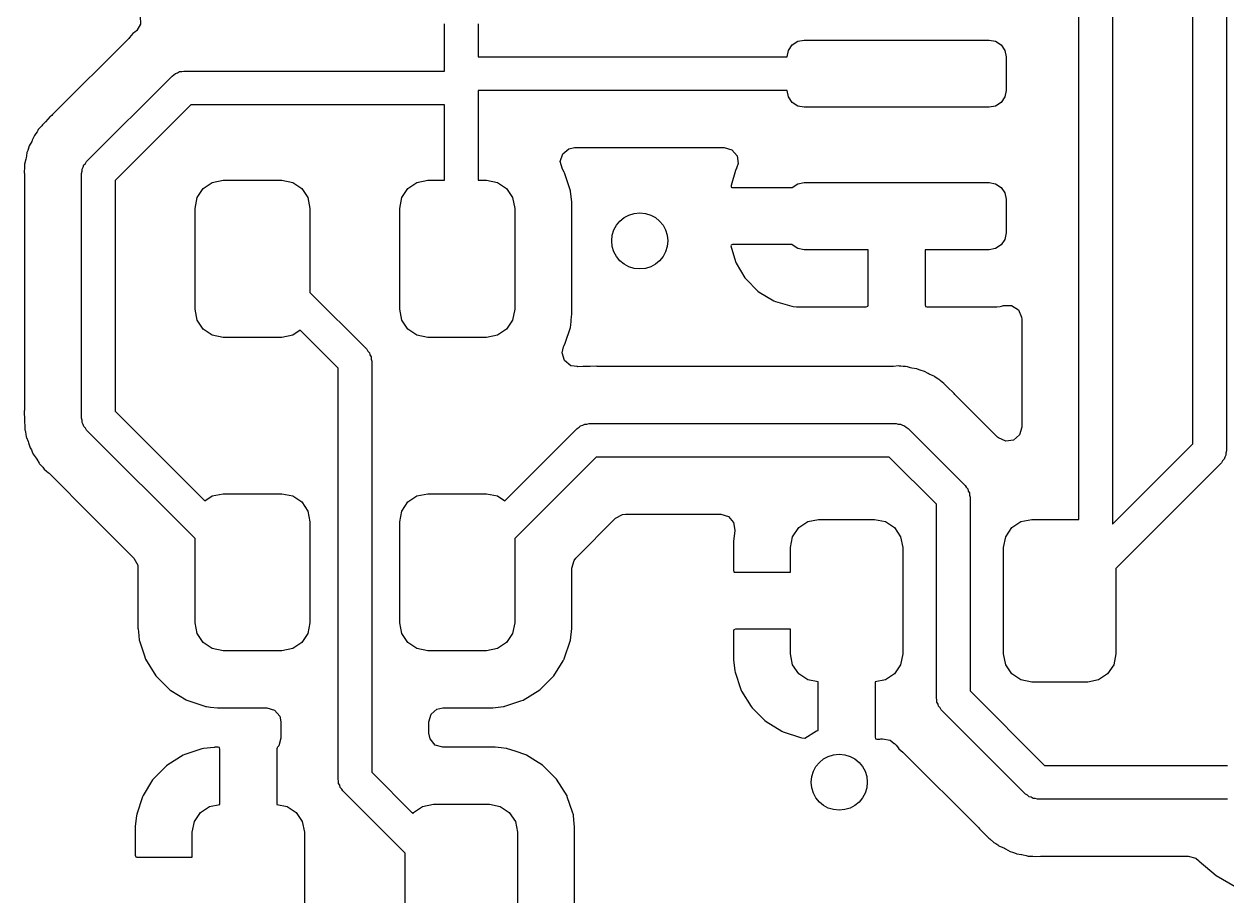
# Model space of a CAD drawing. Extents: x 64 to 233, y -134 to -59.
# Drawn here: x 159.61 to 170.33, y -98.8 to -91.03 of the extents above; entities that cross this region are included whole.
import ezdxf

# ---------------------------------------------------------------- set-up
doc = ezdxf.new("R2010")
doc.units = 0
doc.layers.add('BLACK', color=7, linetype='CONTINUOUS')

msp = doc.modelspace()

# ---------------------------------------------------------------- linework, layer by layer
at = {"layer": 'BLACK', "linetype": 'CONTINUOUS'}
for p, q in [((170.33, -68.58), (170.33, -94.836)), ((170.03, -94.7739), (170.03, -68.6421)), ((169.014, -95.447), (169.014, -89.6301)), ((169.314, -89.568), (169.314, -95.4899)), ((160.648, -91.0315), (160.615, -91.0896)), ((160.646, -90.9606), (160.648, -91.0315)), ((163.36, -91.45), (163.36, -91.03)), ((163.66, -91.03), (163.66, -91.323)), ((160.582, -91.1162), (160.552, -91.1518)), ((160.599, -91.1036), (160.582, -91.1162)), ((160.614, -91.0907), (160.599, -91.1036)), ((160.615, -91.0896), (160.614, -91.0907)), ((160.544, -91.1605), (159.866, -91.8383)), ((160.552, -91.1518), (160.544, -91.1605)), ((166.426, -91.2656), (166.459, -91.2169)), ((166.459, -91.2169), (166.508, -91.1844)), ((166.508, -91.1844), (166.565, -91.173)), ((166.565, -91.173), (168.215, -91.173)), ((168.215, -91.173), (168.272, -91.1844)), ((168.272, -91.1844), (168.321, -91.2169)), ((168.321, -91.2169), (168.354, -91.2656)), ((163.66, -91.323), (166.415, -91.323)), ((166.415, -91.323), (166.426, -91.2656)), ((168.354, -91.2656), (168.365, -91.323)), ((168.365, -91.323), (168.365, -91.623)), ((160.947, -91.4841), (160.961, -91.4701)), ((160.961, -91.4701), (160.98, -91.465)), ((160.98, -91.465), (160.997, -91.4551)), ((160.997, -91.4551), (161.017, -91.4551)), ((161.017, -91.4551), (161.036, -91.45)), ((161.036, -91.45), (163.36, -91.45)), ((160.168, -92.2559), (160.93, -91.4939)), ((160.93, -91.4939), (160.947, -91.4841)), ((166.415, -91.623), (163.66, -91.623)), ((163.66, -91.623), (163.66, -92.424)), ((166.426, -91.6804), (166.415, -91.623)), ((166.459, -91.7291), (166.426, -91.6804)), ((168.354, -91.6804), (168.321, -91.7291)), ((168.365, -91.623), (168.354, -91.6804)), ((161.098, -91.75), (160.424, -92.4241)), ((163.36, -91.75), (161.098, -91.75)), ((163.36, -92.424), (163.36, -91.75)), ((166.508, -91.7616), (166.459, -91.7291)), ((166.565, -91.773), (166.508, -91.7616)), ((168.215, -91.773), (166.565, -91.773)), ((168.272, -91.7616), (168.215, -91.773)), ((168.321, -91.7291), (168.272, -91.7616)), ((159.845, -91.8564), (159.802, -91.9023)), ((159.851, -91.8506), (159.845, -91.8564)), ((159.845, -91.8564), (159.845, -91.8564)), ((159.858, -91.8463), (159.851, -91.8506)), ((159.866, -91.8383), (159.858, -91.8463)), ((159.858, -91.8463), (159.858, -91.8463)), ((159.716, -92.0072), (159.709, -92.0159)), ((159.727, -91.9907), (159.716, -92.0072)), ((159.733, -91.9788), (159.727, -91.9907)), ((159.737, -91.9719), (159.733, -91.9788)), ((159.733, -91.9788), (159.733, -91.9788)), ((159.769, -91.9382), (159.737, -91.9719)), ((159.776, -91.9292), (159.769, -91.9382)), ((159.779, -91.9257), (159.776, -91.9292)), ((159.8, -91.9051), (159.779, -91.9257)), ((159.802, -91.9023), (159.8, -91.9051)), ((159.679, -92.0772), (159.657, -92.1177)), ((159.684, -92.0665), (159.679, -92.0772)), ((159.7, -92.0314), (159.684, -92.0665)), ((159.703, -92.0241), (159.7, -92.0314)), ((159.7, -92.0314), (159.7, -92.0314)), ((159.709, -92.0159), (159.703, -92.0241)), ((159.632, -92.2059), (159.629, -92.2224)), ((159.637, -92.1768), (159.632, -92.2059)), ((159.645, -92.1571), (159.637, -92.1768)), ((159.652, -92.1384), (159.645, -92.1571)), ((159.657, -92.1177), (159.652, -92.1384)), ((164.391, -92.2554), (164.413, -92.1876)), ((164.413, -92.1876), (164.467, -92.142)), ((164.467, -92.142), (164.517, -92.1315)), ((164.517, -92.1315), (165.853, -92.1315)), ((165.853, -92.1315), (165.921, -92.1515)), ((165.921, -92.1515), (165.967, -92.2052)), ((165.967, -92.2052), (165.977, -92.2754)), ((159.614, -92.32), (159.611, -92.3412)), ((159.615, -92.3003), (159.614, -92.32)), ((159.627, -92.2341), (159.615, -92.2788)), ((159.615, -92.2788), (159.615, -92.3003)), ((159.629, -92.2224), (159.627, -92.2341)), ((160.129, -92.3232), (160.139, -92.3061)), ((160.129, -92.3429), (160.129, -92.3232)), ((160.139, -92.3061), (160.144, -92.287)), ((160.144, -92.287), (160.158, -92.273)), ((160.158, -92.273), (160.168, -92.2559)), ((164.41, -92.3238), (164.391, -92.2554)), ((164.427, -92.3501), (164.41, -92.3238)), ((165.96, -92.3228), (165.954, -92.3372)), ((165.961, -92.3216), (165.96, -92.3228)), ((165.962, -92.3194), (165.961, -92.3216)), ((165.964, -92.3155), (165.962, -92.3194)), ((165.977, -92.2754), (165.963, -92.3154)), ((165.963, -92.3154), (165.964, -92.3155)), ((159.611, -92.3412), (159.614, -92.381)), ((159.614, -92.381), (159.615, -92.3871)), ((159.615, -92.3871), (159.615, -92.399)), ((159.615, -92.399), (159.615, -94.4624)), ((160.124, -92.362), (160.129, -92.3429)), ((160.124, -94.5445), (160.124, -92.362)), ((160.424, -92.4241), (160.424, -94.4824)), ((161.289, -92.443), (161.385, -92.424)), ((161.385, -92.424), (161.91, -92.424)), ((161.91, -92.424), (162.006, -92.443)), ((163.114, -92.443), (163.21, -92.424)), ((163.21, -92.424), (163.36, -92.424)), ((163.66, -92.424), (163.735, -92.424)), ((163.735, -92.424), (163.831, -92.443)), ((164.429, -92.357), (164.427, -92.3501)), ((164.48, -92.509), (164.429, -92.357)), ((165.954, -92.3372), (165.915, -92.4716)), ((161.154, -92.5783), (161.208, -92.4972)), ((161.208, -92.4972), (161.289, -92.443)), ((162.006, -92.443), (162.087, -92.4972)), ((162.087, -92.4972), (162.141, -92.5783)), ((162.979, -92.5783), (163.033, -92.4972)), ((163.033, -92.4972), (163.114, -92.443)), ((163.831, -92.443), (163.912, -92.4972)), ((163.912, -92.4972), (163.966, -92.5783)), ((164.483, -92.5178), (164.48, -92.509)), ((164.483, -92.5247), (164.483, -92.5178)), ((164.493, -92.615), (164.483, -92.5247)), ((164.483, -92.5247), (164.483, -92.5247)), ((165.915, -92.4716), (165.915, -92.4857)), ((165.915, -92.4857), (165.922, -92.489)), ((165.922, -92.489), (166.458, -92.489)), ((166.458, -92.489), (166.459, -92.4869)), ((166.459, -92.4869), (166.508, -92.4544)), ((166.508, -92.4544), (166.565, -92.443)), ((166.565, -92.443), (168.215, -92.443)), ((168.215, -92.443), (168.272, -92.4544)), ((168.272, -92.4544), (168.321, -92.4869)), ((168.321, -92.4869), (168.354, -92.5356)), ((168.354, -92.5356), (168.365, -92.593)), ((161.135, -92.674), (161.154, -92.5783)), ((162.141, -92.5783), (162.16, -92.674)), ((162.96, -92.674), (162.979, -92.5783)), ((163.966, -92.5783), (163.985, -92.674)), ((164.493, -92.6236), (164.493, -92.615)), ((164.493, -93.6244), (164.493, -92.6236)), ((168.365, -92.593), (168.365, -92.893)), ((161.135, -93.574), (161.135, -92.674)), ((162.16, -92.674), (162.16, -93.4244)), ((162.96, -93.574), (162.96, -92.674)), ((163.985, -92.674), (163.985, -93.574)), ((168.354, -92.9504), (168.321, -92.9991)), ((168.365, -92.893), (168.354, -92.9504)), ((165.915, -93.001), (165.913, -93.0089)), ((165.913, -93.0089), (165.954, -93.1488)), ((165.928, -92.997), (165.915, -93.001)), ((166.458, -92.997), (165.928, -92.997)), ((166.459, -92.9991), (166.458, -92.997)), ((166.508, -93.0316), (166.459, -92.9991)), ((166.565, -93.043), (166.508, -93.0316)), ((167.136, -93.043), (166.565, -93.043)), ((167.136, -93.5375), (167.136, -93.043)), ((168.215, -93.043), (167.644, -93.043)), ((167.644, -93.043), (167.644, -93.5329)), ((168.272, -93.0316), (168.215, -93.043)), ((168.321, -92.9991), (168.272, -93.0316)), ((165.954, -93.1488), (165.96, -93.1632)), ((165.96, -93.1632), (166.037, -93.2927)), ((166.037, -93.2927), (166.047, -93.3051)), ((166.047, -93.3051), (166.153, -93.4114)), ((162.16, -93.4244), (162.666, -93.9304)), ((166.153, -93.4114), (166.165, -93.4211)), ((166.165, -93.4211), (166.295, -93.4976)), ((166.295, -93.4976), (166.309, -93.5039)), ((166.309, -93.5039), (166.455, -93.5463)), ((161.154, -93.6697), (161.135, -93.574)), ((162.979, -93.6697), (162.96, -93.574)), ((163.985, -93.574), (163.966, -93.6697)), ((166.455, -93.5463), (166.468, -93.5486)), ((166.468, -93.5486), (166.496, -93.5508)), ((166.496, -93.5508), (166.501, -93.551)), ((166.501, -93.551), (167.118, -93.551)), ((167.118, -93.551), (167.133, -93.5465)), ((167.133, -93.5465), (167.134, -93.5451)), ((167.134, -93.5451), (167.136, -93.5375)), ((167.644, -93.5329), (167.648, -93.5481)), ((167.648, -93.5481), (167.65, -93.5493)), ((167.65, -93.5493), (167.658, -93.551)), ((167.658, -93.551), (168.279, -93.551)), ((168.279, -93.551), (168.284, -93.5508)), ((168.284, -93.5508), (168.312, -93.5486)), ((168.312, -93.5486), (168.325, -93.5463)), ((168.325, -93.5463), (168.344, -93.5406)), ((168.344, -93.5406), (168.415, -93.5408)), ((168.415, -93.5408), (168.475, -93.5794)), ((168.475, -93.5794), (168.504, -93.644)), ((161.208, -93.7508), (161.154, -93.6697)), ((163.033, -93.7508), (162.979, -93.6697)), ((163.966, -93.6697), (163.912, -93.7508)), ((164.483, -93.7289), (164.484, -93.7195)), ((164.484, -93.7195), (164.492, -93.6348)), ((164.492, -93.6348), (164.493, -93.6244)), ((168.504, -93.644), (168.505, -93.6616)), ((168.505, -93.6616), (168.505, -94.626)), ((161.289, -93.805), (161.208, -93.7508)), ((161.385, -93.824), (161.289, -93.805)), ((161.91, -93.824), (161.385, -93.824)), ((162.006, -93.805), (161.91, -93.824)), ((162.072, -93.7606), (162.006, -93.805)), ((162.41, -94.0986), (162.072, -93.7606)), ((163.114, -93.805), (163.033, -93.7508)), ((163.21, -93.824), (163.114, -93.805)), ((163.735, -93.824), (163.21, -93.824)), ((163.831, -93.805), (163.735, -93.824)), ((163.912, -93.7508), (163.831, -93.805)), ((164.434, -93.8746), (164.481, -93.7354)), ((164.481, -93.7354), (164.483, -93.7289)), ((164.481, -93.7354), (164.481, -93.7354)), ((162.666, -93.9304), (162.676, -93.9475)), ((164.409, -93.9632), (164.421, -93.9081)), ((164.421, -93.9081), (164.423, -93.903)), ((164.423, -93.903), (164.427, -93.8967)), ((164.427, -93.8967), (164.434, -93.8746)), ((162.676, -93.9475), (162.69, -93.9615)), ((162.69, -93.9615), (162.695, -93.9806)), ((162.695, -93.9806), (162.705, -93.9977)), ((162.705, -93.9977), (162.705, -94.0174)), ((162.705, -94.0174), (162.71, -94.0365)), ((162.71, -94.0365), (162.71, -97.6999)), ((164.43, -94.031), (164.409, -93.9632)), ((164.484, -94.0767), (164.43, -94.031)), ((162.41, -97.762), (162.41, -94.0986)), ((164.545, -94.0845), (164.484, -94.0767)), ((164.545, -94.0864), (164.545, -94.0845)), ((164.549, -94.0863), (164.545, -94.0864)), ((164.591, -94.085), (164.549, -94.0863)), ((164.603, -94.0841), (164.591, -94.085)), ((164.607, -94.0835), (164.603, -94.0841)), ((164.636, -94.0835), (164.607, -94.0835)), ((164.64, -94.0834), (164.636, -94.0835)), ((164.658, -94.0829), (164.64, -94.0834)), ((164.711, -94.0812), (164.658, -94.0829)), ((164.719, -94.0829), (164.711, -94.0812)), ((164.731, -94.0835), (164.719, -94.0829)), ((164.719, -94.0829), (164.719, -94.0829)), ((167.349, -94.0835), (164.731, -94.0835)), ((167.361, -94.0829), (167.349, -94.0835)), ((167.407, -94.0786), (167.361, -94.0829)), ((167.415, -94.0798), (167.407, -94.0786)), ((167.428, -94.0819), (167.415, -94.0798)), ((167.448, -94.0835), (167.428, -94.0819)), ((167.469, -94.0835), (167.448, -94.0835)), ((167.486, -94.0878), (167.469, -94.0835)), ((167.514, -94.095), (167.486, -94.0878)), ((167.526, -94.0974), (167.514, -94.095)), ((167.571, -94.1046), (167.526, -94.0974)), ((167.591, -94.1131), (167.571, -94.1046)), ((167.61, -94.1195), (167.591, -94.1131)), ((167.63, -94.1249), (167.61, -94.1195)), ((167.637, -94.1287), (167.63, -94.1249)), ((167.671, -94.1471), (167.637, -94.1287)), ((167.637, -94.1287), (167.637, -94.1287)), ((167.681, -94.1523), (167.671, -94.1471)), ((167.717, -94.1675), (167.681, -94.1523)), ((167.724, -94.1707), (167.717, -94.1675)), ((167.717, -94.1675), (167.717, -94.1675)), ((167.73, -94.1756), (167.724, -94.1707)), ((167.741, -94.1838), (167.73, -94.1756)), ((167.757, -94.1947), (167.741, -94.1838)), ((167.767, -94.1999), (167.757, -94.1947)), ((167.776, -94.205), (167.767, -94.1999)), ((167.782, -94.2105), (167.776, -94.205)), ((167.81, -94.2366), (167.782, -94.2105)), ((167.819, -94.2444), (167.81, -94.2366)), ((167.822, -94.2471), (167.819, -94.2444)), ((167.843, -94.2676), (167.822, -94.2471)), ((167.846, -94.2704), (167.843, -94.2676)), ((167.897, -94.3189), (167.846, -94.2704)), ((167.902, -94.3256), (167.897, -94.3189)), ((167.91, -94.3344), (167.902, -94.3256)), ((168.119, -94.5441), (167.91, -94.3344)), ((159.615, -94.4624), (159.615, -94.4743)), ((159.615, -94.4743), (159.613, -94.482)), ((159.613, -94.482), (159.613, -94.49)), ((159.613, -94.49), (159.615, -94.5529)), ((159.615, -94.5529), (159.615, -94.5568)), ((159.615, -94.5568), (159.615, -94.5859)), ((160.129, -94.5636), (160.124, -94.5445)), ((160.129, -94.5833), (160.129, -94.5636)), ((160.424, -94.4824), (161.223, -95.2814)), ((168.29, -94.7151), (168.119, -94.5441)), ((159.615, -94.5859), (159.616, -94.5903)), ((159.616, -94.5903), (159.617, -94.6022)), ((159.617, -94.6022), (159.618, -94.6483)), ((159.618, -94.6483), (159.621, -94.6559)), ((159.621, -94.6559), (159.621, -94.6559)), ((159.621, -94.6559), (159.624, -94.6689)), ((159.624, -94.6689), (159.628, -94.6883)), ((159.628, -94.6883), (159.631, -94.7096)), ((160.139, -94.6004), (160.129, -94.5833)), ((160.144, -94.6195), (160.139, -94.6004)), ((160.158, -94.6335), (160.144, -94.6195)), ((160.168, -94.6506), (160.158, -94.6335)), ((161.135, -95.6176), (160.168, -94.6506)), ((163.897, -95.2814), (164.542, -94.6359)), ((164.542, -94.6359), (164.56, -94.6261)), ((164.56, -94.6261), (164.573, -94.6121)), ((164.573, -94.6121), (164.593, -94.607)), ((164.593, -94.607), (164.61, -94.5971)), ((164.61, -94.5971), (164.629, -94.5971)), ((164.629, -94.5971), (164.648, -94.592)), ((164.648, -94.592), (167.386, -94.592)), ((167.386, -94.592), (167.405, -94.5971)), ((167.405, -94.5971), (167.425, -94.5971)), ((167.425, -94.5971), (167.442, -94.607)), ((167.442, -94.607), (167.461, -94.6121)), ((167.461, -94.6121), (167.475, -94.6261)), ((167.475, -94.6261), (167.492, -94.6359)), ((167.492, -94.6359), (168, -95.1439)), ((168.505, -94.626), (168.485, -94.6942)), ((159.631, -94.7096), (159.634, -94.7169)), ((159.634, -94.7169), (159.634, -94.7169)), ((159.634, -94.7169), (159.648, -94.7525)), ((159.648, -94.7525), (159.652, -94.7637)), ((159.652, -94.7637), (159.665, -94.8081)), ((168.297, -94.7213), (168.29, -94.7151)), ((168.362, -94.7508), (168.297, -94.7213)), ((168.432, -94.7407), (168.362, -94.7508)), ((168.485, -94.6942), (168.432, -94.7407)), ((169.314, -95.4899), (170.03, -94.7739)), ((159.665, -94.8081), (159.676, -94.8266)), ((159.676, -94.8266), (159.684, -94.8443)), ((159.684, -94.8443), (159.692, -94.8643)), ((159.692, -94.8643), (159.719, -94.9006)), ((159.719, -94.9006), (159.72, -94.9016)), ((159.72, -94.9016), (159.726, -94.9115)), ((164.711, -94.892), (163.985, -95.6176)), ((167.324, -94.892), (164.711, -94.892)), ((167.744, -95.3121), (167.324, -94.892)), ((170.315, -94.8919), (170.31, -94.911)), ((170.325, -94.8748), (170.315, -94.8919)), ((170.33, -94.836), (170.325, -94.8551)), ((170.325, -94.8551), (170.325, -94.8748)), ((159.726, -94.9115), (159.746, -94.9445)), ((159.746, -94.9445), (159.746, -94.9445)), ((159.746, -94.9445), (159.75, -94.9513)), ((159.75, -94.9513), (159.765, -94.9665)), ((159.765, -94.9665), (159.778, -94.9815)), ((159.778, -94.9815), (159.79, -94.9989)), ((159.79, -94.9989), (159.812, -95.0172)), ((170.286, -94.9421), (169.344, -95.8841)), ((170.296, -94.925), (170.286, -94.9421)), ((170.31, -94.911), (170.296, -94.925)), ((159.812, -95.0172), (159.826, -95.0283)), ((159.826, -95.0283), (159.835, -95.0363)), ((159.835, -95.0363), (160.219, -95.4208)), ((161.289, -95.237), (161.385, -95.218)), ((161.385, -95.218), (161.91, -95.218)), ((161.91, -95.218), (162.006, -95.237)), ((163.114, -95.237), (163.21, -95.218)), ((163.21, -95.218), (163.735, -95.218)), ((163.735, -95.218), (163.831, -95.237)), ((168, -95.1439), (168.01, -95.161)), ((168.01, -95.161), (168.024, -95.175)), ((168.024, -95.175), (168.029, -95.1941)), ((168.029, -95.1941), (168.039, -95.2112)), ((168.039, -95.2112), (168.039, -95.2309)), ((161.223, -95.2814), (161.289, -95.237)), ((162.006, -95.237), (162.087, -95.2912)), ((162.087, -95.2912), (162.141, -95.3723)), ((162.979, -95.3723), (163.033, -95.2912)), ((163.033, -95.2912), (163.114, -95.237)), ((163.831, -95.237), (163.897, -95.2814)), ((167.744, -97.0384), (167.744, -95.3121)), ((168.039, -95.2309), (168.044, -95.25)), ((168.044, -95.25), (168.044, -96.9763)), ((160.219, -95.4208), (160.59, -95.7914)), ((162.141, -95.3723), (162.16, -95.468)), ((162.96, -95.468), (162.979, -95.3723)), ((164.53, -95.7914), (164.884, -95.4374)), ((164.884, -95.4374), (164.947, -95.4034)), ((164.947, -95.4034), (164.973, -95.4005)), ((164.973, -95.4005), (165.822, -95.4005)), ((165.822, -95.4005), (165.89, -95.4205)), ((165.89, -95.4205), (165.937, -95.4742)), ((162.16, -95.468), (162.16, -96.368)), ((162.96, -96.368), (162.96, -95.468)), ((165.937, -95.4742), (165.946, -95.5422)), ((165.946, -95.5422), (165.947, -95.5422)), ((165.947, -95.5444), (165.946, -95.5473)), ((165.947, -95.5422), (165.947, -95.5435)), ((165.947, -95.5435), (165.947, -95.5444)), ((166.463, -95.6013), (166.517, -95.5202)), ((166.517, -95.5202), (166.598, -95.466)), ((166.598, -95.466), (166.694, -95.447)), ((166.694, -95.447), (167.194, -95.447)), ((167.194, -95.447), (167.29, -95.466)), ((167.29, -95.466), (167.371, -95.5202)), ((167.371, -95.5202), (167.425, -95.6013)), ((168.363, -95.6013), (168.417, -95.5202)), ((168.417, -95.5202), (168.498, -95.466)), ((168.498, -95.466), (168.594, -95.447)), ((168.594, -95.447), (169.014, -95.447)), ((161.135, -96.368), (161.135, -95.6176)), ((163.985, -95.6176), (163.985, -96.368)), ((165.946, -95.5473), (165.936, -95.6434)), ((165.936, -95.6434), (165.936, -95.6499)), ((165.936, -95.6499), (165.936, -95.8999)), ((166.444, -95.697), (166.463, -95.6013)), ((167.425, -95.6013), (167.444, -95.697)), ((168.344, -95.697), (168.363, -95.6013)), ((166.444, -95.918), (166.444, -95.697)), ((167.444, -95.697), (167.444, -96.647)), ((168.344, -96.647), (168.344, -95.697)), ((160.59, -95.7914), (160.624, -95.8537)), ((160.624, -95.8537), (160.626, -95.8804)), ((164.493, -95.8804), (164.514, -95.8123)), ((164.514, -95.8123), (164.53, -95.7914)), ((160.626, -95.8804), (160.626, -96.4184)), ((164.493, -96.4184), (164.493, -95.8804)), ((165.936, -95.8999), (165.94, -95.9151)), ((165.94, -95.9151), (165.942, -95.9163)), ((165.942, -95.9163), (165.95, -95.918)), ((165.95, -95.918), (166.444, -95.918)), ((169.344, -95.8841), (169.344, -96.647)), ((161.154, -96.4637), (161.135, -96.368)), ((162.16, -96.368), (162.141, -96.4637)), ((162.979, -96.4637), (162.96, -96.368)), ((163.985, -96.368), (163.966, -96.4637)), ((160.626, -96.4184), (160.627, -96.4216)), ((160.627, -96.4216), (160.627, -96.4216)), ((160.627, -96.4216), (160.633, -96.4835)), ((160.633, -96.4835), (160.637, -96.5242)), ((161.208, -96.5448), (161.154, -96.4637)), ((162.141, -96.4637), (162.087, -96.5448)), ((163.033, -96.5448), (162.979, -96.4637)), ((163.966, -96.4637), (163.912, -96.5448)), ((164.483, -96.5229), (164.493, -96.4184)), ((165.938, -96.4319), (165.936, -96.4395)), ((165.936, -96.4395), (165.936, -96.6941)), ((165.939, -96.4305), (165.938, -96.4319)), ((165.954, -96.426), (165.939, -96.4305)), ((166.444, -96.426), (165.954, -96.426)), ((166.444, -96.647), (166.444, -96.426)), ((160.637, -96.5242), (160.64, -96.5307)), ((160.64, -96.5307), (160.64, -96.5307)), ((160.64, -96.5307), (160.681, -96.6555)), ((161.289, -96.599), (161.208, -96.5448)), ((161.385, -96.618), (161.289, -96.599)), ((161.91, -96.618), (161.385, -96.618)), ((162.006, -96.599), (161.91, -96.618)), ((162.087, -96.5448), (162.006, -96.599)), ((163.114, -96.599), (163.033, -96.5448)), ((163.21, -96.618), (163.114, -96.599)), ((163.735, -96.618), (163.21, -96.618)), ((163.831, -96.599), (163.735, -96.618)), ((163.912, -96.5448), (163.831, -96.599)), ((164.427, -96.6907), (164.483, -96.5229)), ((160.681, -96.6555), (160.693, -96.6919)), ((160.693, -96.6919), (160.787, -96.8423)), ((164.334, -96.8413), (164.417, -96.7078)), ((164.417, -96.7078), (164.423, -96.697)), ((164.423, -96.697), (164.425, -96.6941)), ((164.423, -96.697), (164.423, -96.697)), ((164.425, -96.6941), (164.427, -96.6907)), ((165.936, -96.6941), (165.936, -96.7006)), ((165.936, -96.7006), (165.946, -96.7962)), ((166.463, -96.7427), (166.444, -96.647)), ((167.444, -96.647), (167.425, -96.7427)), ((168.363, -96.7427), (168.344, -96.647)), ((169.344, -96.647), (169.325, -96.7427)), ((165.946, -96.7962), (165.949, -96.8096)), ((165.949, -96.8096), (166.001, -96.9638)), ((166.517, -96.8238), (166.463, -96.7427)), ((166.598, -96.878), (166.517, -96.8238)), ((167.371, -96.8238), (167.29, -96.878)), ((167.425, -96.7427), (167.371, -96.8238)), ((168.417, -96.8238), (168.363, -96.7427)), ((168.498, -96.878), (168.417, -96.8238)), ((169.271, -96.8238), (169.19, -96.878)), ((169.325, -96.7427), (169.271, -96.8238)), ((160.787, -96.8423), (160.912, -96.9673)), ((164.209, -96.9665), (164.334, -96.8413)), ((166.69, -96.8962), (166.598, -96.878)), ((166.69, -97.329), (166.69, -96.8962)), ((167.29, -96.878), (167.198, -96.8962)), ((167.198, -96.8962), (167.198, -97.3869)), ((168.594, -96.897), (168.498, -96.878)), ((169.094, -96.897), (168.594, -96.897)), ((169.19, -96.878), (169.094, -96.897)), ((160.912, -96.9673), (160.918, -96.9711)), ((160.918, -96.9711), (160.918, -96.9711)), ((160.918, -96.9711), (161.055, -97.0558)), ((164.059, -97.0596), (164.209, -96.9665)), ((166.001, -96.9638), (166.007, -96.977)), ((166.007, -96.977), (166.092, -97.1148)), ((167.749, -97.0575), (167.744, -97.0384)), ((168.044, -96.9763), (168.708, -97.64)), ((161.055, -97.0558), (161.062, -97.0601)), ((161.062, -97.0601), (161.098, -97.0719)), ((161.098, -97.0719), (161.224, -97.1136)), ((161.224, -97.1136), (161.224, -97.1136)), ((161.224, -97.1136), (161.23, -97.1158)), ((161.23, -97.1158), (161.237, -97.1165)), ((161.237, -97.1165), (161.237, -97.1165)), ((161.237, -97.1165), (161.274, -97.1203)), ((161.274, -97.1203), (161.335, -97.1265)), ((161.335, -97.1265), (161.775, -97.1265)), ((161.775, -97.1265), (161.844, -97.1465)), ((161.844, -97.1465), (161.89, -97.2002)), ((163.239, -97.1844), (163.292, -97.1379)), ((163.292, -97.1379), (163.344, -97.1265)), ((163.344, -97.1265), (163.785, -97.1265)), ((163.785, -97.1265), (163.789, -97.1262)), ((163.789, -97.1262), (163.884, -97.1162)), ((163.789, -97.1262), (163.789, -97.1262)), ((163.884, -97.1162), (163.891, -97.1155)), ((163.884, -97.1162), (163.884, -97.1162)), ((163.891, -97.1155), (163.898, -97.1133)), ((163.898, -97.1133), (164.04, -97.066)), ((163.898, -97.1133), (163.898, -97.1133)), ((164.04, -97.066), (164.059, -97.0596)), ((166.092, -97.1148), (166.101, -97.1262)), ((166.101, -97.1262), (166.216, -97.2407)), ((167.749, -97.0772), (167.749, -97.0575)), ((167.759, -97.0943), (167.749, -97.0772)), ((167.764, -97.1134), (167.759, -97.0943)), ((167.778, -97.1274), (167.764, -97.1134)), ((167.788, -97.1445), (167.778, -97.1274)), ((168.54, -97.8961), (167.788, -97.1445)), ((161.89, -97.2002), (161.901, -97.2525)), ((161.901, -97.2525), (161.901, -97.3965)), ((163.219, -97.2525), (163.239, -97.1844)), ((163.219, -97.3525), (163.219, -97.2525)), ((166.216, -97.2407), (166.227, -97.2498)), ((166.227, -97.2498), (166.365, -97.3348)), ((163.23, -97.4048), (163.219, -97.3525)), ((166.365, -97.3348), (166.378, -97.341)), ((166.378, -97.341), (166.533, -97.3921)), ((166.572, -97.3977), (166.674, -97.3336)), ((166.674, -97.3336), (166.69, -97.329)), ((161.881, -97.4646), (161.871, -97.479)), ((161.901, -97.3965), (161.881, -97.4646)), ((163.276, -97.4585), (163.23, -97.4048)), ((163.344, -97.4785), (163.276, -97.4585)), ((166.533, -97.3921), (166.546, -97.395)), ((166.546, -97.395), (166.572, -97.3977)), ((167.198, -97.3869), (167.202, -97.4021)), ((167.202, -97.4021), (167.204, -97.4033)), ((167.204, -97.4033), (167.212, -97.405)), ((167.212, -97.405), (167.241, -97.405)), ((167.241, -97.405), (167.248, -97.4047)), ((167.248, -97.4047), (167.263, -97.4031)), ((167.263, -97.4031), (167.333, -97.4159)), ((167.333, -97.4159), (167.369, -97.4458)), ((167.369, -97.4458), (167.37, -97.4452)), ((167.37, -97.4452), (167.385, -97.4604)), ((167.385, -97.4604), (167.398, -97.4754)), ((167.398, -97.4754), (167.41, -97.4928)), ((161.03, -97.5498), (160.892, -97.6351)), ((161.043, -97.5436), (161.03, -97.5498)), ((161.197, -97.4921), (161.043, -97.5436)), ((161.211, -97.4893), (161.197, -97.4921)), ((161.306, -97.4793), (161.211, -97.4893)), ((161.313, -97.479), (161.306, -97.4793)), ((161.342, -97.479), (161.313, -97.479)), ((161.35, -97.4807), (161.342, -97.479)), ((161.352, -97.4819), (161.35, -97.4807)), ((161.356, -97.4971), (161.352, -97.4819)), ((161.356, -97.9878), (161.356, -97.4971)), ((161.866, -97.4849), (161.864, -97.4925)), ((161.864, -97.4925), (161.864, -97.9878)), ((161.871, -97.479), (161.866, -97.4849)), ((163.81, -97.4785), (163.344, -97.4785)), ((163.865, -97.4841), (163.81, -97.4785)), ((163.908, -97.4885), (163.865, -97.4841)), ((163.915, -97.4892), (163.908, -97.4885)), ((163.908, -97.4885), (163.908, -97.4885)), ((163.921, -97.4914), (163.915, -97.4892)), ((163.989, -97.5139), (163.921, -97.4914)), ((163.921, -97.4914), (163.921, -97.4914)), ((164.083, -97.5449), (163.989, -97.5139)), ((164.089, -97.5487), (164.083, -97.5449)), ((164.171, -97.5993), (164.089, -97.5487)), ((164.089, -97.5487), (164.089, -97.5487)), ((167.41, -97.4928), (167.446, -97.522)), ((167.446, -97.522), (167.446, -97.5222)), ((167.446, -97.5222), (167.455, -97.5302)), ((167.455, -97.5302), (168.122, -98.1976)), ((160.881, -97.6441), (160.766, -97.7588)), ((160.892, -97.6351), (160.881, -97.6441)), ((164.233, -97.6377), (164.171, -97.5993)), ((164.358, -97.7627), (164.233, -97.6377)), ((168.708, -97.64), (170.339, -97.64)), ((160.757, -97.7702), (160.672, -97.9082)), ((160.766, -97.7588), (160.757, -97.7702)), ((162.415, -97.7811), (162.41, -97.762)), ((162.415, -97.8008), (162.415, -97.7811)), ((162.71, -97.6999), (163.078, -98.0679)), ((164.452, -97.9131), (164.358, -97.7627)), ((162.425, -97.8179), (162.415, -97.8008)), ((162.43, -97.837), (162.425, -97.8179)), ((162.444, -97.851), (162.43, -97.837)), ((162.454, -97.8681), (162.444, -97.851)), ((163.01, -98.4241), (162.454, -97.8681)), ((168.557, -97.9059), (168.54, -97.8961)), ((160.666, -97.9214), (160.615, -98.0757)), ((160.672, -97.9082), (160.666, -97.9214)), ((161.183, -98.0602), (161.264, -98.006)), ((161.264, -98.006), (161.356, -97.9878)), ((161.864, -97.9878), (161.956, -98.006)), ((161.956, -98.006), (162.037, -98.0602)), ((163.083, -98.0602), (163.164, -98.006)), ((163.164, -98.006), (163.26, -97.987)), ((163.26, -97.987), (163.76, -97.987)), ((163.76, -97.987), (163.856, -98.006)), ((163.856, -98.006), (163.937, -98.0602)), ((164.454, -97.92), (164.452, -97.9131)), ((164.5, -98.0572), (164.454, -97.92)), ((168.571, -97.9199), (168.557, -97.9059)), ((168.59, -97.925), (168.571, -97.9199)), ((168.607, -97.9349), (168.59, -97.925)), ((168.626, -97.9349), (168.607, -97.9349)), ((168.646, -97.94), (168.626, -97.9349)), ((170.34, -97.94), (168.646, -97.94)), ((160.612, -98.0891), (160.602, -98.1834)), ((160.615, -98.0757), (160.612, -98.0891)), ((161.129, -98.1413), (161.183, -98.0602)), ((162.037, -98.0602), (162.091, -98.1413)), ((163.078, -98.0679), (163.083, -98.0602)), ((163.937, -98.0602), (163.991, -98.1413)), ((164.508, -98.0808), (164.5, -98.0572)), ((164.508, -98.0877), (164.508, -98.0808)), ((164.516, -98.1619), (164.508, -98.0877)), ((164.508, -98.0877), (164.508, -98.0877)), ((160.602, -98.1834), (160.602, -98.1899)), ((160.602, -98.1899), (160.602, -98.4399)), ((161.11, -98.237), (161.129, -98.1413)), ((162.091, -98.1413), (162.11, -98.237)), ((163.991, -98.1413), (164.01, -98.237)), ((164.518, -98.1866), (164.516, -98.1619)), ((164.518, -99.2374), (164.518, -98.1866)), ((168.122, -98.1976), (168.13, -98.2064)), ((168.13, -98.2064), (168.134, -98.2131)), ((168.134, -98.2131), (168.14, -98.2185)), ((168.14, -98.2185), (168.14, -98.2185)), ((168.14, -98.2185), (168.186, -98.2616)), ((161.11, -98.458), (161.11, -98.237)), ((162.11, -98.237), (162.11, -99.187)), ((164.01, -98.237), (164.01, -99.187)), ((168.186, -98.2616), (168.189, -98.2644)), ((168.189, -98.2644), (168.209, -98.2849)), ((168.209, -98.2849), (168.213, -98.2876)), ((168.213, -98.2876), (168.222, -98.2954)), ((168.222, -98.2954), (168.255, -98.327)), ((168.255, -98.327), (168.262, -98.3308)), ((168.262, -98.3308), (168.262, -98.3308)), ((168.262, -98.3308), (168.274, -98.3373)), ((160.602, -98.4399), (160.606, -98.4551)), ((163.01, -98.9999), (163.01, -98.4241)), ((168.274, -98.3373), (168.291, -98.3482)), ((168.291, -98.3482), (168.301, -98.356)), ((168.301, -98.356), (168.308, -98.3613)), ((168.308, -98.3613), (168.315, -98.3645)), ((168.315, -98.3645), (168.315, -98.3645)), ((168.315, -98.3645), (168.35, -98.3797)), ((168.35, -98.3797), (168.361, -98.3849)), ((168.361, -98.3849), (168.401, -98.4071)), ((168.401, -98.4071), (168.422, -98.4125)), ((168.422, -98.4125), (168.441, -98.4189)), ((168.441, -98.4189), (168.46, -98.4274)), ((168.46, -98.4274), (168.504, -98.4343)), ((168.504, -98.4343), (168.506, -98.4346)), ((168.506, -98.4346), (168.518, -98.437)), ((168.518, -98.437), (168.546, -98.4442)), ((160.606, -98.4551), (160.608, -98.4563)), ((160.608, -98.4563), (160.616, -98.458)), ((160.616, -98.458), (161.11, -98.458)), ((168.546, -98.4442), (168.562, -98.4485)), ((168.562, -98.4485), (168.584, -98.4485)), ((168.584, -98.4485), (168.604, -98.4501)), ((168.604, -98.4501), (168.625, -98.4534)), ((168.625, -98.4534), (168.671, -98.4491)), ((168.671, -98.4491), (168.683, -98.4485)), ((168.683, -98.4485), (169.989, -98.4485)), ((169.989, -98.4485), (170.058, -98.4685)), ((170.058, -98.4685), (170.08, -98.487)), ((170.08, -98.487), (170.082, -98.4891)), ((170.082, -98.4891), (170.086, -98.494)), ((170.086, -98.494), (170.237, -98.6221)), ((170.237, -98.6221), (170.409, -98.7186))]:
    msp.add_line(p, q, dxfattribs=at)
at = {"layer": 'BLACK'}
for centre in [(165.1, -92.964), (166.878, -97.79)]:
    msp.add_circle(centre, 0.25, dxfattribs=at)

doc.saveas('drawing.dxf')
